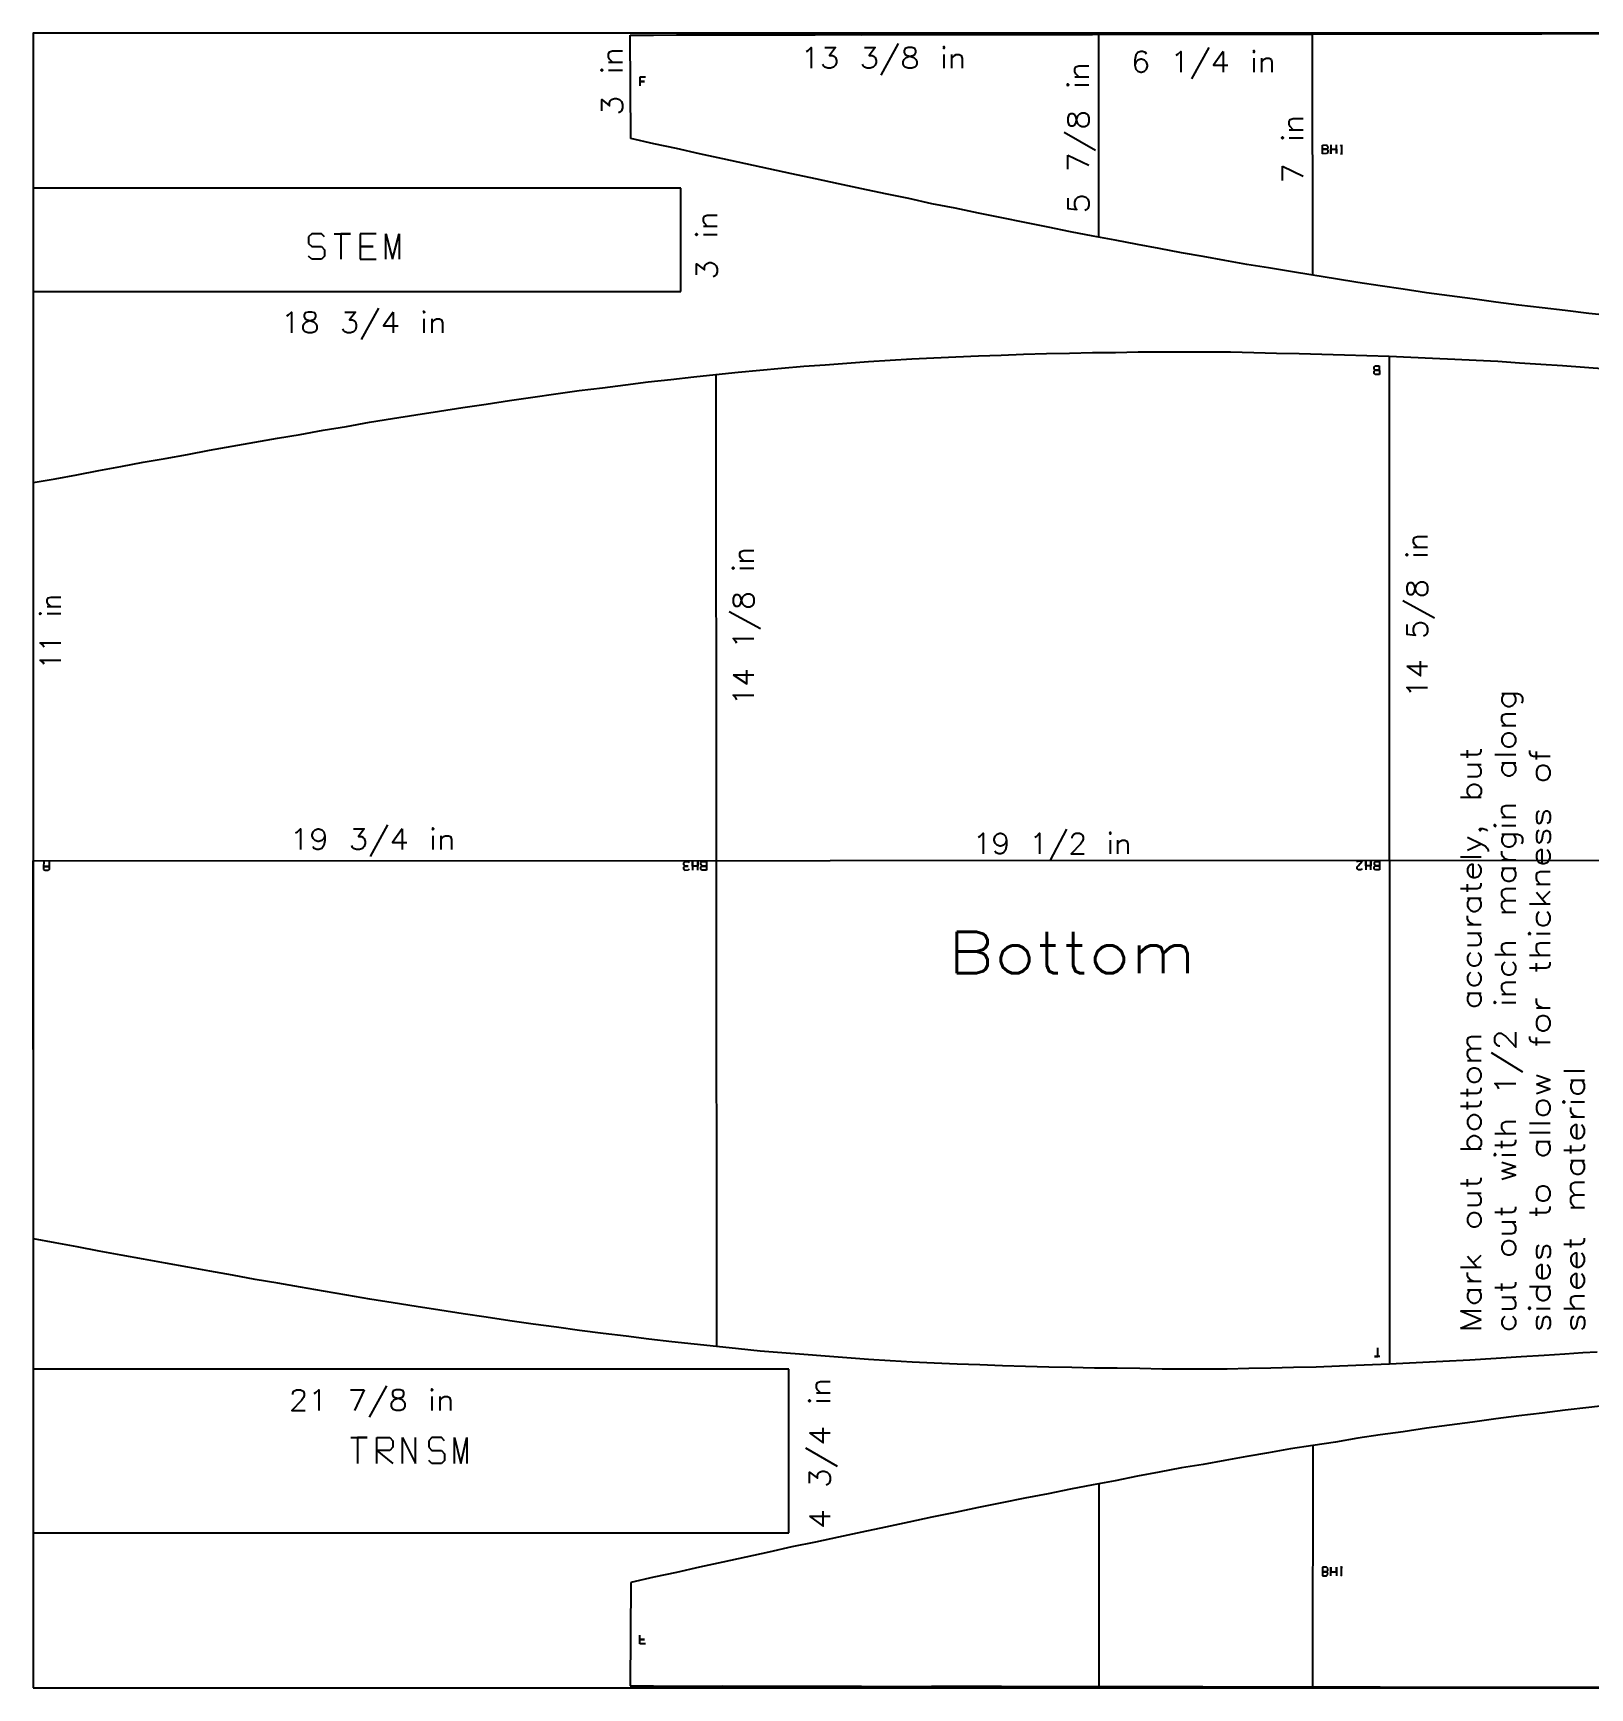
# Model space of a CAD drawing. Extents: x -42.5 to 53.5, y 4.2 to 52.3.
# Drawn here: x -42.5 to 2.67, y 4.22 to 52.22 of the extents above; entities that cross this region are included whole.
import ezdxf
from ezdxf.enums import TextEntityAlignment as Align

# ---------------------------------------------------------------- set-up
doc = ezdxf.new("R2010")
doc.units = 0
doc.layers.get('0').update_dxf_attribs({"linetype": 'CONTINUOUS'})
doc.styles.get("Standard").update_dxf_attribs({"font": 'TXT.SHX'})

msp = doc.modelspace()

# ---------------------------------------------------------------- linework, layer by layer
for p, q in [((-25.16, 49.16), (-25.17, 52.16)), ((-25.16, 49.16), (-25.17, 52.16)), ((-25.17, 52.16), (-25.17, 52.16)), ((-25.17, 52.16), (-24.5, 52.16)), ((-24.5, 52.16), (-23.83, 52.17)), ((-23.83, 52.17), (-23.16, 52.17)), ((-23.16, 52.17), (-22.49, 52.17)), ((-22.49, 52.17), (-21.82, 52.17)), ((-21.82, 52.17), (-21.15, 52.17)), ((-21.15, 52.17), (-20.48, 52.17)), ((-20.48, 52.17), (-19.81, 52.17)), ((-19.81, 52.17), (-19.13, 52.18)), ((-19.13, 52.18), (-18.46, 52.17)), ((-18.46, 52.17), (-17.78, 52.18)), ((-18.46, 52.17), (-18.46, 52.17)), ((-18.46, 52.17), (-18.46, 52.17)), ((-17.78, 52.18), (-17.1, 52.18)), ((-17.1, 52.18), (-16.43, 52.18)), ((-16.43, 52.18), (-15.75, 52.18)), ((-15.75, 52.18), (-15.07, 52.18)), ((-15.07, 52.18), (-14.4, 52.18)), ((-14.4, 52.18), (-13.73, 52.18)), ((-13.73, 52.18), (-13.07, 52.18)), ((-13.07, 52.18), (-12.41, 52.18)), ((-12.41, 52.18), (-11.76, 52.18)), ((-11.76, 52.18), (-11.11, 52.19)), ((-11.76, 52.18), (-11.76, 52.18)), ((-11.76, 52.18), (-11.76, 52.18)), ((-11.11, 52.19), (-10.46, 52.19)), ((-10.46, 52.19), (-9.83, 52.19)), ((-9.83, 52.19), (-9.19, 52.19)), ((-9.19, 52.19), (-8.56, 52.19)), ((-8.56, 52.19), (-7.93, 52.19)), ((-7.93, 52.19), (-7.3, 52.19)), ((-7.3, 52.19), (-6.66, 52.19)), ((-6.66, 52.19), (-6.02, 52.19)), ((-6.02, 52.19), (-5.38, 52.19)), ((-5.38, 52.19), (-4.73, 52.2)), ((-5.37, 45.2), (-5.38, 52.19)), ((-5.38, 52.19), (-5.38, 52.19)), ((-5.38, 52.19), (-5.38, 52.19)), ((-4.73, 52.2), (-4.07, 52.2)), ((-4.07, 52.2), (-3.41, 52.2)), ((-3.41, 52.2), (-2.75, 52.2)), ((-2.75, 52.2), (-2.08, 52.2)), ((-2.08, 52.2), (-1.42, 52.2)), ((-1.42, 52.2), (-0.74, 52.2)), ((-0.74, 52.2), (-0.07, 52.2)), ((-0.07, 52.2), (0.6, 52.2)), ((0.6, 52.2), (1.28, 52.2)), ((1.28, 52.2), (1.95, 52.21)), ((1.28, 52.2), (1.28, 52.2)), ((1.28, 52.2), (1.28, 52.2)), ((1.95, 52.21), (2.63, 52.21)), ((2.63, 52.21), (3.3, 52.21)), ((-24.73, 50.94), (-24.89, 50.94)), ((-24.89, 50.94), (-24.89, 50.82)), ((-24.89, 50.82), (-24.76, 50.82)), ((-24.76, 50.82), (-24.89, 50.82)), ((-24.89, 50.82), (-24.89, 50.69)), ((-24.49, 49.01), (-25.16, 49.16)), ((-25.16, 49.16), (-25.16, 49.16)), ((-23.83, 48.87), (-24.49, 49.01)), ((-5.09, 48.97), (-4.97, 48.98)), ((-5.09, 48.72), (-5.09, 48.97)), ((-4.97, 48.98), (-4.94, 48.94)), ((-4.84, 48.98), (-4.84, 48.72)), ((-4.68, 48.73), (-4.68, 48.98)), ((-4.56, 48.94), (-4.53, 48.98)), ((-4.53, 48.98), (-4.53, 48.72)), ((-23.16, 48.72), (-23.83, 48.87)), ((-22.49, 48.57), (-23.16, 48.72)), ((-21.82, 48.43), (-22.49, 48.57)), ((-4.96, 48.85), (-5.09, 48.85)), ((-5.09, 48.85), (-4.96, 48.85)), ((-4.97, 48.73), (-5.09, 48.72)), ((-4.93, 48.76), (-4.97, 48.73)), ((-4.93, 48.88), (-4.96, 48.85)), ((-4.96, 48.85), (-4.93, 48.82)), ((-4.94, 48.94), (-4.93, 48.88)), ((-4.93, 48.82), (-4.93, 48.76)), ((-4.84, 48.72), (-4.84, 48.85)), ((-4.84, 48.85), (-4.68, 48.85)), ((-4.68, 48.85), (-4.68, 48.73)), ((-4.56, 48.72), (-4.5, 48.73)), ((-4.53, 48.72), (-4.56, 48.72)), ((-21.15, 48.28), (-21.82, 48.43)), ((-20.48, 48.14), (-21.15, 48.28)), ((-19.8, 47.99), (-20.48, 48.14)), ((-23.7, 47.72), (-42.5, 47.72)), ((-42.5, 47.72), (-42.5, 44.72)), ((-23.7, 44.72), (-23.7, 47.72)), ((-19.13, 47.85), (-19.8, 47.99)), ((-18.45, 47.7), (-19.13, 47.85)), ((-17.77, 47.56), (-18.45, 47.7)), ((-18.45, 47.7), (-18.45, 47.7)), ((-18.45, 47.7), (-18.45, 47.7)), ((-17.09, 47.42), (-17.77, 47.56)), ((-16.42, 47.27), (-17.09, 47.42)), ((-15.74, 47.14), (-16.42, 47.27)), ((-15.07, 47), (-15.74, 47.14)), ((-14.39, 46.86), (-15.07, 47)), ((-13.72, 46.73), (-14.39, 46.86)), ((-13.05, 46.59), (-13.72, 46.73)), ((-12.4, 46.46), (-13.05, 46.59)), ((-34.41, 46.4), (-34.51, 46.31)), ((-34.51, 46.31), (-34.51, 46.12)), ((-34.51, 46.12), (-34.41, 46.03)), ((-34.13, 46.4), (-34.41, 46.4)), ((-34.04, 46.31), (-34.13, 46.4)), ((-33.76, 46.4), (-33.29, 46.4)), ((-33.29, 46.4), (-33.57, 46.4)), ((-33.57, 46.4), (-33.57, 45.66)), ((-32.54, 46.4), (-33.01, 46.4)), ((-33.01, 46.4), (-33.01, 46.03)), ((-32.26, 45.66), (-32.26, 46.4)), ((-32.26, 46.4), (-32.07, 45.66)), ((-32.07, 45.66), (-31.88, 46.4)), ((-31.88, 46.4), (-31.88, 45.66)), ((-11.74, 46.33), (-12.4, 46.46)), ((-11.1, 46.21), (-11.74, 46.33)), ((-11.74, 46.33), (-11.74, 46.33)), ((-11.74, 46.33), (-11.74, 46.33)), ((-10.45, 46.09), (-11.1, 46.21)), ((-9.82, 45.97), (-10.45, 46.09)), ((-34.41, 45.66), (-34.51, 45.75)), ((-34.41, 46.03), (-34.13, 46.03)), ((-34.13, 45.66), (-34.41, 45.66)), ((-34.13, 46.03), (-34.04, 45.93)), ((-34.04, 45.75), (-34.13, 45.66)), ((-34.04, 45.93), (-34.04, 45.75)), ((-33.01, 46.03), (-32.63, 46.03)), ((-32.63, 46.03), (-33.01, 46.03)), ((-33.01, 46.03), (-33.01, 45.66)), ((-33.01, 45.66), (-32.54, 45.66)), ((-9.18, 45.85), (-9.82, 45.97)), ((-8.55, 45.74), (-9.18, 45.85)), ((-7.92, 45.62), (-8.55, 45.74)), ((-7.28, 45.51), (-7.92, 45.62)), ((-6.65, 45.41), (-7.28, 45.51)), ((-6.01, 45.3), (-6.65, 45.41)), ((-5.37, 45.2), (-6.01, 45.3)), ((-4.71, 45.09), (-5.37, 45.2)), ((-5.37, 45.2), (-5.37, 45.2)), ((-5.37, 45.2), (-5.37, 45.2)), ((-42.5, 44.72), (-23.7, 44.72)), ((-4.06, 44.99), (-4.71, 45.09)), ((-3.41, 44.89), (-4.06, 44.99)), ((-2.74, 44.79), (-3.41, 44.89)), ((-2.07, 44.69), (-2.74, 44.79)), ((-1.4, 44.6), (-2.07, 44.69)), ((-0.73, 44.51), (-1.4, 44.6)), ((-0.06, 44.42), (-0.73, 44.51)), ((0.61, 44.33), (-0.06, 44.42)), ((1.29, 44.25), (0.61, 44.33)), ((1.96, 44.17), (1.29, 44.25)), ((1.29, 44.25), (1.29, 44.25)), ((1.29, 44.25), (1.29, 44.25)), ((2.64, 44.09), (1.96, 44.17)), ((3.31, 44.02), (2.64, 44.09)), ((-18.26, 42.69), (-17.63, 42.73)), ((-17.63, 42.73), (-17, 42.77)), ((-17, 42.77), (-16.36, 42.8)), ((-16.36, 42.8), (-15.72, 42.83)), ((-16.36, 42.8), (-16.36, 42.8)), ((-16.36, 42.8), (-16.36, 42.8)), ((-15.72, 42.83), (-15.07, 42.86)), ((-15.07, 42.86), (-14.41, 42.88)), ((-14.41, 42.88), (-13.76, 42.91)), ((-13.76, 42.91), (-13.09, 42.93)), ((-13.09, 42.93), (-12.43, 42.94)), ((-12.43, 42.94), (-11.76, 42.96)), ((-11.76, 42.96), (-11.09, 42.96)), ((-11.09, 42.96), (-10.43, 42.97)), ((-10.43, 42.97), (-9.75, 42.97)), ((-9.75, 42.97), (-9.75, 42.97)), ((-9.75, 42.97), (-9.75, 42.97)), ((-9.75, 42.97), (-9.09, 42.97)), ((-9.09, 42.97), (-8.42, 42.97)), ((-8.42, 42.97), (-7.75, 42.97)), ((-7.75, 42.97), (-7.08, 42.96)), ((-7.08, 42.96), (-6.42, 42.94)), ((-6.42, 42.94), (-5.76, 42.93)), ((-5.76, 42.93), (-5.1, 42.91)), ((-5.1, 42.91), (-4.45, 42.89)), ((-4.45, 42.89), (-3.8, 42.87)), ((-3.8, 42.87), (-3.15, 42.85)), ((-3.15, 42.85), (-3.14, 13.61)), ((-3.15, 42.85), (-3.15, 42.85)), ((-3.15, 42.85), (-3.15, 42.85)), ((-3.15, 42.85), (-2.52, 42.82)), ((-2.52, 42.82), (-1.89, 42.79)), ((-1.89, 42.79), (-1.25, 42.76)), ((-1.25, 42.76), (-0.63, 42.73)), ((-0.63, 42.73), (0, 42.7)), ((-23.99, 42.17), (-23.33, 42.25)), ((-23.33, 42.25), (-22.69, 42.32)), ((-22.69, 42.32), (-22.04, 42.38)), ((-22.69, 42.32), (-22.67, 14.12)), ((-22.69, 42.32), (-22.69, 42.32)), ((-22.69, 42.32), (-22.69, 42.32)), ((-22.04, 42.38), (-21.41, 42.44)), ((-21.41, 42.44), (-20.78, 42.5)), ((-20.78, 42.5), (-20.14, 42.56)), ((-20.14, 42.56), (-19.52, 42.6)), ((-19.52, 42.6), (-18.89, 42.65)), ((-18.89, 42.65), (-18.26, 42.69)), ((-3.59, 42.54), (-3.56, 42.57)), ((-3.59, 42.47), (-3.59, 42.54)), ((-3.56, 42.44), (-3.59, 42.47)), ((-3.59, 42.41), (-3.56, 42.44)), ((-3.59, 42.35), (-3.59, 42.41)), ((-3.56, 42.32), (-3.59, 42.35)), ((-3.56, 42.57), (-3.44, 42.57)), ((-3.56, 42.44), (-3.43, 42.44)), ((-3.43, 42.44), (-3.56, 42.44)), ((-3.43, 42.32), (-3.56, 42.32)), ((-3.44, 42.57), (-3.43, 42.32)), ((0, 42.7), (0.63, 42.66)), ((0.63, 42.66), (1.25, 42.62)), ((1.25, 42.62), (1.88, 42.58)), ((1.88, 42.58), (2.52, 42.53)), ((2.52, 42.53), (3.16, 42.48)), ((-28, 41.66), (-27.33, 41.76)), ((-27.33, 41.76), (-26.65, 41.85)), ((-26.65, 41.85), (-25.98, 41.93)), ((-25.98, 41.93), (-25.31, 42.02)), ((-25.31, 42.02), (-24.65, 42.1)), ((-24.65, 42.1), (-23.99, 42.17)), ((-30.71, 41.25), (-30.03, 41.36)), ((-30.03, 41.36), (-29.35, 41.46)), ((-29.35, 41.46), (-28.68, 41.56)), ((-29.35, 41.46), (-29.35, 41.46)), ((-29.35, 41.46), (-29.35, 41.46)), ((-28.68, 41.56), (-28, 41.66)), ((-34.08, 40.7), (-33.41, 40.81)), ((-33.41, 40.81), (-32.74, 40.93)), ((-32.74, 40.93), (-32.07, 41.04)), ((-32.07, 41.04), (-31.39, 41.15)), ((-31.39, 41.15), (-30.71, 41.25)), ((-36.72, 40.24), (-36.07, 40.35)), ((-36.07, 40.35), (-35.41, 40.47)), ((-36.07, 40.35), (-36.07, 40.35)), ((-36.07, 40.35), (-36.07, 40.35)), ((-35.41, 40.47), (-34.75, 40.58)), ((-34.75, 40.58), (-34.08, 40.7)), ((-39.31, 39.77), (-38.67, 39.88)), ((-38.67, 39.88), (-38.02, 40)), ((-38.02, 40), (-37.38, 40.12)), ((-37.38, 40.12), (-36.72, 40.24)), ((-41.86, 39.29), (-41.23, 39.41)), ((-41.23, 39.41), (-40.59, 39.53)), ((-40.59, 39.53), (-39.95, 39.65)), ((-39.95, 39.65), (-39.31, 39.77)), ((-42.5, 39.18), (-41.86, 39.29)), ((-42.5, 39.18), (-42.5, 39.18)), ((-42.49, 17.25), (-42.5, 28.21)), ((-42.19, 28.05), (-42.18, 28.18)), ((-42.19, 27.96), (-42.19, 28.05)), ((-42.19, 28.05), (-42.03, 28.05)), ((-42.03, 28.05), (-42.19, 28.05)), ((-42.15, 27.93), (-42.19, 27.96)), ((-42.06, 27.93), (-42.15, 27.93)), ((-42.03, 27.96), (-42.06, 27.93)), ((-42.03, 28.18), (-42.03, 27.96)), ((-23.62, 28.15), (-23.58, 28.19)), ((-23.62, 28.09), (-23.62, 28.15)), ((-23.59, 28.06), (-23.62, 28.09)), ((-23.62, 28.03), (-23.59, 28.06)), ((-23.62, 27.97), (-23.62, 28.03)), ((-23.59, 27.93), (-23.62, 27.97)), ((-23.59, 28.06), (-23.49, 28.06)), ((-23.49, 28.06), (-23.59, 28.06)), ((-23.49, 27.94), (-23.59, 27.93)), ((-23.58, 28.19), (-23.49, 28.19)), ((-23.49, 28.19), (-23.46, 28.16)), ((-23.46, 27.97), (-23.49, 27.94)), ((-23.37, 28.06), (-23.37, 28.19)), ((-23.37, 28.19), (-23.37, 27.94)), ((-23.21, 28.06), (-23.37, 28.06)), ((-23.21, 27.94), (-23.21, 28.19)), ((-23.21, 28.19), (-23.21, 28.06)), ((-23.12, 28.16), (-23.09, 28.19)), ((-23.12, 28.1), (-23.12, 28.16)), ((-23.09, 28.06), (-23.12, 28.1)), ((-23.12, 28.03), (-23.09, 28.06)), ((-23.12, 27.97), (-23.12, 28.03)), ((-23.09, 27.94), (-23.12, 27.97)), ((-23.09, 28.19), (-22.96, 28.19)), ((-23.09, 28.06), (-22.96, 28.06)), ((-22.96, 28.06), (-23.09, 28.06)), ((-22.96, 27.94), (-23.09, 27.94)), ((-22.96, 28.19), (-22.96, 27.94)), ((-3.93, 28.2), (-4.08, 28.2)), ((-4.08, 28.2), (-4.08, 28.17)), ((-4.08, 28.04), (-4.05, 28.07)), ((-4.08, 27.98), (-4.08, 28.04)), ((-4.05, 27.95), (-4.08, 27.98)), ((-4.05, 28.07), (-3.93, 28.2)), ((-3.96, 27.95), (-4.05, 27.95)), ((-3.93, 27.98), (-3.96, 27.95)), ((-3.83, 28.07), (-3.83, 28.2)), ((-3.83, 28.2), (-3.83, 27.95)), ((-3.68, 28.07), (-3.83, 28.07)), ((-3.68, 27.95), (-3.68, 28.2)), ((-3.68, 28.2), (-3.68, 28.07)), ((-3.59, 28.04), (-3.55, 28.07)), ((-3.59, 27.98), (-3.59, 28.04)), ((-3.55, 27.95), (-3.59, 27.98)), ((-3.58, 28.16), (-3.55, 28.19)), ((-3.58, 28.1), (-3.58, 28.16)), ((-3.55, 28.07), (-3.58, 28.1)), ((-3.55, 28.19), (-3.43, 28.19)), ((-3.55, 28.07), (-3.43, 28.07)), ((-3.43, 28.07), (-3.55, 28.07)), ((-3.43, 27.95), (-3.55, 27.95)), ((-3.43, 28.19), (-3.43, 27.95)), ((-41.86, 17.13), (-42.49, 17.25)), ((-42.49, 17.25), (-42.49, 17.25)), ((-41.22, 17.01), (-41.86, 17.13)), ((-40.58, 16.89), (-41.22, 17.01)), ((-39.94, 16.77), (-40.58, 16.89)), ((-39.3, 16.66), (-39.94, 16.77)), ((-38.66, 16.54), (-39.3, 16.66)), ((-38.01, 16.42), (-38.66, 16.54)), ((-37.37, 16.31), (-38.01, 16.42)), ((-36.71, 16.19), (-37.37, 16.31)), ((-36.06, 16.07), (-36.71, 16.19)), ((-35.4, 15.96), (-36.06, 16.07)), ((-36.06, 16.07), (-36.06, 16.07)), ((-36.06, 16.07), (-36.06, 16.07)), ((-34.74, 15.84), (-35.4, 15.96)), ((-34.07, 15.73), (-34.74, 15.84)), ((-33.4, 15.61), (-34.07, 15.73)), ((-32.73, 15.5), (-33.4, 15.61)), ((-32.05, 15.39), (-32.73, 15.5)), ((-31.38, 15.28), (-32.05, 15.39)), ((-30.7, 15.18), (-31.38, 15.28)), ((-30.02, 15.07), (-30.7, 15.18)), ((-29.35, 14.97), (-30.02, 15.07)), ((-28.67, 14.87), (-29.35, 14.97)), ((-29.35, 14.97), (-29.35, 14.97)), ((-29.35, 14.97), (-29.35, 14.97)), ((-27.99, 14.77), (-28.67, 14.87)), ((-27.31, 14.68), (-27.99, 14.77)), ((-26.64, 14.59), (-27.31, 14.68)), ((-25.96, 14.5), (-26.64, 14.59)), ((-25.29, 14.42), (-25.96, 14.5)), ((-24.63, 14.34), (-25.29, 14.42)), ((-23.97, 14.26), (-24.63, 14.34)), ((-23.32, 14.19), (-23.97, 14.26)), ((-22.67, 14.12), (-23.32, 14.19)), ((-22.03, 14.06), (-22.67, 14.12)), ((-22.67, 14.12), (-22.67, 14.12)), ((-22.67, 14.12), (-22.67, 14.12)), ((-21.4, 13.99), (-22.03, 14.06)), ((-20.77, 13.94), (-21.4, 13.99)), ((-20.14, 13.89), (-20.77, 13.94)), ((-3.48, 13.83), (-3.48, 14.08)), ((2.47, 13.94), (1.95, 13.9)), ((2.88, 13.96), (2.47, 13.94)), ((-20.57, 13.47), (-42.5, 13.47)), ((-42.5, 13.47), (-42.5, 8.72)), ((-20.57, 8.72), (-20.57, 13.47)), ((-19.52, 13.84), (-20.14, 13.89)), ((-18.89, 13.79), (-19.52, 13.84)), ((-18.26, 13.75), (-18.89, 13.79)), ((-17.63, 13.71), (-18.26, 13.75)), ((-16.99, 13.67), (-17.63, 13.71)), ((-16.35, 13.64), (-16.99, 13.67)), ((-15.69, 13.61), (-16.35, 13.64)), ((-16.35, 13.64), (-16.35, 13.64)), ((-16.35, 13.64), (-16.35, 13.64)), ((-15.03, 13.59), (-15.69, 13.61)), ((-14.37, 13.56), (-15.03, 13.59)), ((-13.7, 13.54), (-14.37, 13.56)), ((-13.03, 13.52), (-13.7, 13.54)), ((-12.36, 13.51), (-13.03, 13.52)), ((-11.7, 13.49), (-12.36, 13.51)), ((-11.04, 13.49), (-11.7, 13.49)), ((-10.39, 13.48), (-11.04, 13.49)), ((-9.74, 13.47), (-10.39, 13.48)), ((-9.11, 13.47), (-9.74, 13.47)), ((-9.74, 13.47), (-9.74, 13.47)), ((-9.74, 13.47), (-9.74, 13.47)), ((-8.48, 13.47), (-9.11, 13.47)), ((-7.85, 13.47), (-8.48, 13.47)), ((-7.22, 13.48), (-7.85, 13.47)), ((-6.58, 13.49), (-7.22, 13.48)), ((-5.93, 13.51), (-6.58, 13.49)), ((-5.27, 13.52), (-5.93, 13.51)), ((-4.59, 13.55), (-5.27, 13.52)), ((-3.88, 13.58), (-4.59, 13.55)), ((-3.14, 13.61), (-3.88, 13.58)), ((-3.42, 13.83), (-3.58, 13.83)), ((-3.58, 13.83), (-3.48, 13.83)), ((-2.37, 13.65), (-3.14, 13.61)), ((-3.14, 13.61), (-3.14, 13.61)), ((-3.14, 13.61), (-3.14, 13.61)), ((-1.59, 13.69), (-2.37, 13.65)), ((-0.81, 13.73), (-1.59, 13.69)), ((-0.05, 13.77), (-0.81, 13.73)), ((0.68, 13.82), (-0.05, 13.77)), ((1.35, 13.86), (0.68, 13.82)), ((1.95, 13.9), (1.35, 13.86)), ((-0.06, 12.02), (-0.73, 11.93)), ((0.61, 12.11), (-0.06, 12.02)), ((1.29, 12.19), (0.61, 12.11)), ((1.96, 12.28), (1.29, 12.19)), ((1.29, 12.19), (1.29, 12.19)), ((1.29, 12.19), (1.29, 12.19)), ((2.64, 12.35), (1.96, 12.28)), ((3.31, 12.43), (2.64, 12.35)), ((-3.41, 11.56), (-4.06, 11.46)), ((-2.74, 11.65), (-3.41, 11.56)), ((-2.07, 11.75), (-2.74, 11.65)), ((-1.4, 11.84), (-2.07, 11.75)), ((-0.73, 11.93), (-1.4, 11.84)), ((-33.28, 11.48), (-32.81, 11.48)), ((-32.81, 11.48), (-33.09, 11.48)), ((-33.09, 11.48), (-33.09, 10.73)), ((-32.53, 10.73), (-32.53, 11.48)), ((-32.53, 11.48), (-32.15, 11.48)), ((-32.15, 11.11), (-32.53, 11.11)), ((-32.53, 11.11), (-32.06, 10.73)), ((-32.15, 11.48), (-32.06, 11.39)), ((-32.06, 11.2), (-32.15, 11.11)), ((-32.06, 11.39), (-32.06, 11.2)), ((-31.78, 10.73), (-31.78, 11.48)), ((-31.78, 11.48), (-31.4, 10.73)), ((-31.4, 10.73), (-31.4, 11.48)), ((-30.93, 11.48), (-31.02, 11.39)), ((-31.02, 11.39), (-31.02, 11.2)), ((-31.02, 11.2), (-30.93, 11.11)), ((-30.65, 11.48), (-30.93, 11.48)), ((-30.93, 11.11), (-30.65, 11.11)), ((-30.56, 11.39), (-30.65, 11.48)), ((-30.65, 11.11), (-30.56, 11.01)), ((-30.27, 10.73), (-30.27, 11.48)), ((-30.27, 11.48), (-30.09, 10.73)), ((-30.09, 10.73), (-29.91, 11.48)), ((-29.91, 11.48), (-29.91, 10.73)), ((-6.65, 11.04), (-7.28, 10.93)), ((-6.01, 11.15), (-6.65, 11.04)), ((-5.37, 11.25), (-6.01, 11.15)), ((-5.37, 11.25), (-5.38, 4.25)), ((-4.71, 11.35), (-5.37, 11.25)), ((-5.37, 11.25), (-5.37, 11.25)), ((-5.37, 11.25), (-5.37, 11.25)), ((-4.06, 11.46), (-4.71, 11.35)), ((-30.93, 10.73), (-31.02, 10.82)), ((-30.65, 10.73), (-30.93, 10.73)), ((-30.56, 10.82), (-30.65, 10.73)), ((-30.56, 11.01), (-30.56, 10.82)), ((-9.18, 10.6), (-9.82, 10.48)), ((-8.55, 10.7), (-9.18, 10.6)), ((-7.92, 10.82), (-8.55, 10.7)), ((-7.28, 10.93), (-7.92, 10.82)), ((-11.74, 10.11), (-12.4, 9.98)), ((-11.1, 10.23), (-11.74, 10.11)), ((-11.74, 10.11), (-11.74, 10.11)), ((-11.74, 10.11), (-11.74, 10.11)), ((-10.45, 10.36), (-11.1, 10.23)), ((-9.82, 10.48), (-10.45, 10.36)), ((-13.72, 9.72), (-14.39, 9.59)), ((-13.05, 9.85), (-13.72, 9.72)), ((-12.4, 9.98), (-13.05, 9.85)), ((-16.42, 9.17), (-17.09, 9.03)), ((-15.74, 9.31), (-16.42, 9.17)), ((-15.07, 9.45), (-15.74, 9.31)), ((-14.39, 9.59), (-15.07, 9.45)), ((-42.5, 8.72), (-31.53, 8.72)), ((-31.53, 8.72), (-20.57, 8.72)), ((-18.45, 8.74), (-19.13, 8.59)), ((-17.77, 8.88), (-18.45, 8.74)), ((-18.45, 8.74), (-18.45, 8.74)), ((-18.45, 8.74), (-18.45, 8.74)), ((-17.09, 9.03), (-17.77, 8.88)), ((-21.15, 8.16), (-21.82, 8.01)), ((-20.48, 8.31), (-21.15, 8.16)), ((-19.8, 8.45), (-20.48, 8.31)), ((-19.13, 8.59), (-19.8, 8.45)), ((-23.16, 7.72), (-23.83, 7.57)), ((-22.49, 7.87), (-23.16, 7.72)), ((-21.82, 8.01), (-22.49, 7.87)), ((-5.09, 7.72), (-5.09, 7.47)), ((-4.97, 7.72), (-5.09, 7.72)), ((-4.93, 7.68), (-4.97, 7.72)), ((-4.93, 7.62), (-4.93, 7.68)), ((-4.84, 7.47), (-4.84, 7.72)), ((-4.84, 7.72), (-4.84, 7.59)), ((-4.68, 7.59), (-4.68, 7.72)), ((-4.68, 7.72), (-4.68, 7.47)), ((-4.53, 7.72), (-4.56, 7.72)), ((-4.56, 7.72), (-4.5, 7.72)), ((-4.53, 7.47), (-4.53, 7.72)), ((-25.16, 7.28), (-25.17, 4.28)), ((-25.16, 7.28), (-25.17, 4.28)), ((-24.49, 7.43), (-25.16, 7.28)), ((-25.16, 7.28), (-25.16, 7.28)), ((-23.83, 7.57), (-24.49, 7.43)), ((-4.96, 7.59), (-5.09, 7.59)), ((-5.09, 7.59), (-4.96, 7.59)), ((-5.09, 7.47), (-4.97, 7.47)), ((-4.97, 7.47), (-4.94, 7.5)), ((-4.96, 7.59), (-4.93, 7.62)), ((-4.93, 7.56), (-4.96, 7.59)), ((-4.94, 7.5), (-4.93, 7.56)), ((-4.84, 7.59), (-4.68, 7.59)), ((-4.56, 7.5), (-4.53, 7.47)), ((-24.89, 5.62), (-24.89, 5.75)), ((-24.89, 5.5), (-24.89, 5.62)), ((-24.89, 5.62), (-24.76, 5.62)), ((-24.76, 5.62), (-24.89, 5.62)), ((-24.73, 5.5), (-24.89, 5.5)), ((-25.17, 4.28), (-25.17, 4.28)), ((-25.17, 4.28), (-24.5, 4.28)), ((-24.5, 4.28), (-23.83, 4.27)), ((-23.83, 4.27), (-23.16, 4.27)), ((-23.16, 4.27), (-22.49, 4.28)), ((-22.49, 4.28), (-21.82, 4.27)), ((-21.82, 4.27), (-21.15, 4.27)), ((-21.15, 4.27), (-20.48, 4.27)), ((-20.48, 4.27), (-19.81, 4.27)), ((-19.81, 4.27), (-19.13, 4.27)), ((-19.13, 4.27), (-18.46, 4.27)), ((-18.46, 4.27), (-18.46, 4.27)), ((-18.46, 4.27), (-18.46, 4.27)), ((-18.46, 4.27), (-17.78, 4.26)), ((-17.78, 4.26), (-17.1, 4.26)), ((-17.1, 4.26), (-16.43, 4.27)), ((-16.43, 4.27), (-15.75, 4.27)), ((-15.75, 4.27), (-15.07, 4.27)), ((-15.07, 4.27), (-14.4, 4.27)), ((-14.4, 4.27), (-13.73, 4.26)), ((-13.73, 4.26), (-13.07, 4.26)), ((-13.07, 4.26), (-12.41, 4.26)), ((-12.41, 4.26), (-11.76, 4.26)), ((-11.76, 4.26), (-11.76, 4.26)), ((-11.76, 4.26), (-11.76, 4.26)), ((-11.76, 4.26), (-11.11, 4.26)), ((-11.11, 4.26), (-10.46, 4.26)), ((-10.46, 4.26), (-9.83, 4.26)), ((-9.83, 4.26), (-9.19, 4.26)), ((-9.19, 4.26), (-8.56, 4.26)), ((-8.56, 4.26), (-7.93, 4.25)), ((-7.93, 4.25), (-7.3, 4.25)), ((-7.3, 4.25), (-6.66, 4.25)), ((-6.66, 4.25), (-6.02, 4.25)), ((-6.02, 4.25), (-5.38, 4.25)), ((-5.38, 4.25), (-5.38, 4.25)), ((-5.38, 4.25), (-5.38, 4.25)), ((-5.38, 4.25), (-4.73, 4.25)), ((-4.73, 4.25), (-4.07, 4.25)), ((-4.07, 4.25), (-3.41, 4.25)), ((-3.41, 4.25), (-2.75, 4.24)), ((-2.75, 4.24), (-2.08, 4.24)), ((-2.08, 4.24), (-1.42, 4.24)), ((-1.42, 4.24), (-0.74, 4.24)), ((-0.74, 4.24), (-0.07, 4.24)), ((-0.07, 4.24), (0.6, 4.24)), ((0.6, 4.24), (1.28, 4.24)), ((1.28, 4.24), (1.28, 4.24)), ((1.28, 4.24), (1.28, 4.24)), ((1.28, 4.24), (1.95, 4.24)), ((1.95, 4.24), (2.63, 4.24)), ((2.63, 4.24), (3.3, 4.24))]:
    msp.add_line(p, q)
at = {"color": 7, "linetype": 'CONTINUOUS'}
for p, q in [((-11.58, 46.3), (-11.58, 52.19)), ((36.37, 28.24), (-42.5, 28.2)), ((-11.58, 10.14), (-11.58, 4.25)), ((-42.5, 4.22), (-17.89, 4.22)), ((-42.5, 4.22), (-16.5, 4.22))]:
    msp.add_line(p, q, dxfattribs=at)
msp.add_lwpolyline([(-42.5, 4.22), (53.5, 4.22), (53.5, 52.22), (-42.5, 52.22)], close=True, dxfattribs=at)

# ---------------------------------------------------------------- texts
for s, height, p, p2 in [('13 3/8 in', 0.6, (-20.23, 51.2), (-15.43, 51.2)), ('6 1/4 in', 0.6, (-10.64, 51.09), (-6.44, 51.09)), ('18 3/4 in', 0.6, (-35.31, 43.53), (-30.51, 43.53)), ('19 3/4 in', 0.6, (-35.05, 28.54), (-30.25, 28.54)), ('19 1/2 in', 0.6, (-15.23, 28.41), (-10.63, 28.41)), ('Bottom', 1.2, (-15.95, 24.95), (-8.75, 24.95)), ('21 7/8 in', 0.6, (-35.08, 12.27), (-30.28, 12.27))]:
    msp.add_text(s, height=height, dxfattribs=at).set_placement(p, p2, align=Align.FIT)
for s, p, p2 in [('3 in', (-25.4, 49.82), (-25.4, 51.82)), ('5 7/8 in', (-11.87, 46.99), (-11.87, 51.39)), ('7 in', (-5.65, 47.86), (-5.65, 49.86)), ('3 in', (-22.65, 45.06), (-22.65, 47.06)), ('14 5/8 in', (-2.04, 32.93), (-2.04, 37.73)), ('14 1/8 in', (-21.59, 32.72), (-21.59, 37.32)), ('11 in', (-41.69, 33.76), (-41.69, 35.96)), ('cut out with 1/2 inch margin along ', (0.52, 14.53), (0.52, 33.83)), ('Mark out bottom accurately, but ', (-0.48, 14.53), (-0.48, 32.17)), ('sides to allow for thickness of ', (1.52, 14.53), (1.52, 32.17)), ('sheet material', (2.52, 14.53), (2.52, 22.25)), ('4 3/4 in', (-19.37, 8.82), (-19.37, 13.22))]:
    msp.add_text(s, height=0.6, rotation=90, dxfattribs=at).set_placement(p, p2, align=Align.FIT)

doc.saveas('drawing.dxf')
